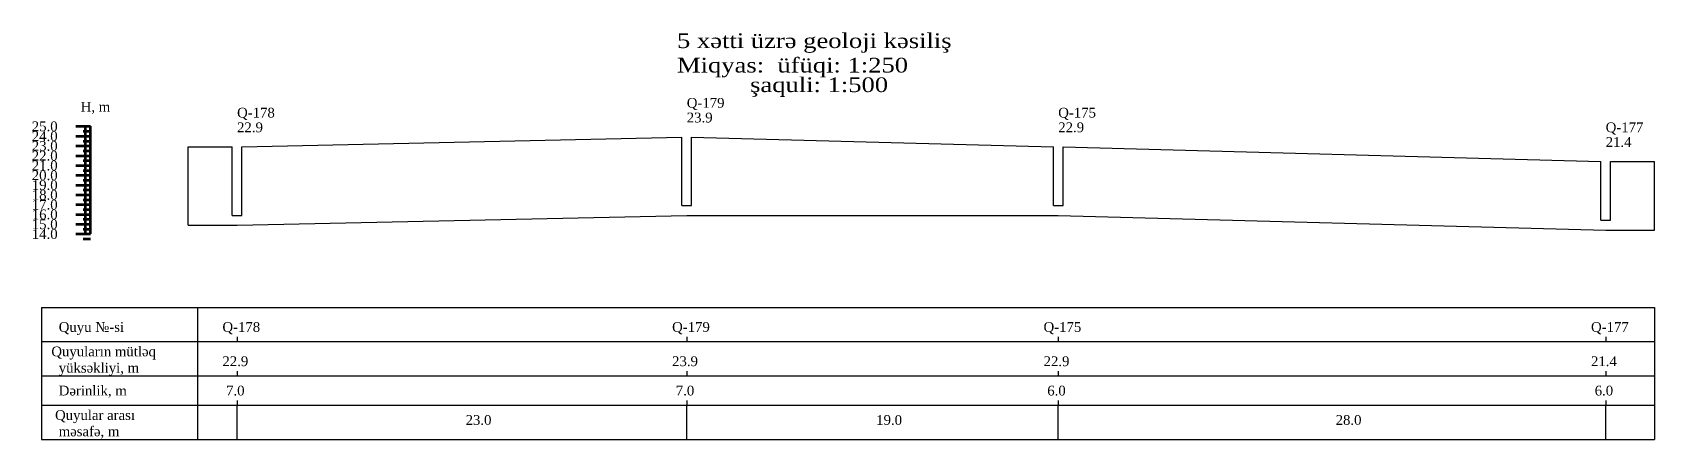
# Model space of a CAD drawing. Header units: metres. Extents: x -12 to 2972, y -44 to 382.
# Drawn here: x 1506.1 to 1838, y -44 to 39.2 of the extents above; entities that cross this region are included whole.
import ezdxf

# ---------------------------------------------------------------- set-up
doc = ezdxf.new("R2010")
doc.units = ezdxf.units.M
doc.styles.add('Times New Roman', font='Times New Roman')
doc.styles.add('Times New Roman_Bold', font='Times New Roman', dxfattribs={"width": 1.2})
doc.styles.add('TimesNewRoman_Bold', font='TimesNewRoman', dxfattribs={"width": 1.2})

msp = doc.modelspace()

# ---------------------------------------------------------------- linework, layer by layer
at = {"color": 7}
for p, q in [((1549, 15.8), (1639, 17.8)), ((1641, 17.8), (1715, 15.8)), ((1717, 15.8), (1827, 12.8)), ((1548, -0.2), (1640, 1.8)), ((1640, 1.8), (1716, 1.8)), ((1716, 1.8), (1828, -1.2))]:
    msp.add_line(p, q, dxfattribs=at)
at = {"color": 1}
for p, q in [((1639, 3.8), (1639, 17.8)), ((1641, 3.8), (1641, 17.8)), ((1547, 1.8), (1547, 15.8)), ((1549, 1.8), (1549, 15.8)), ((1715, 3.8), (1715, 15.8)), ((1717, 3.8), (1717, 15.8)), ((1827, 0.8), (1827, 12.8)), ((1829, 0.8), (1829, 12.8)), ((1639, 3.8), (1641, 3.8)), ((1715, 3.8), (1717, 3.8)), ((1547, 1.8), (1549, 1.8)), ((1827, 0.8), (1829, 0.8))]:
    msp.add_line(p, q, dxfattribs=at)
at = {"color": 7, "lineweight": 211}
for points in [[(1515, 20), (1518, 20)], [(1517, -2), (1517, 20)], [(1518, -2), (1518, 20)], [(1515, 18), (1518, 18)], [(1516.5, 19), (1518, 19)], [(1516.5, 17), (1518, 17)], [(1515, 16), (1518, 16)], [(1515, 14), (1518, 14)], [(1516.5, 15), (1518, 15)], [(1515, 12), (1518, 12)], [(1515, 10), (1518, 10)], [(1516.5, 13), (1518, 13)], [(1516.5, 11), (1518, 11)], [(1515, 8), (1518, 8)], [(1516.5, 9), (1518, 9)], [(1516.5, 7), (1518, 7)], [(1515, 6), (1518, 6)], [(1515, 4), (1518, 4)], [(1516.5, 5), (1518, 5)], [(1515, 2), (1518, 2)], [(1515, 0), (1518, 0)], [(1516.5, 3), (1518, 3)], [(1516.5, 1), (1518, 1)], [(1515, -2), (1518, -2)], [(1516.5, -1), (1518, -1)], [(1516.5, -3), (1518, -3)]]:
    msp.add_lwpolyline(points, dxfattribs=at)
at = {"layer": 'line_layer', "color": 7}
for p, q in [((1538, 15.8), (1547, 15.8)), ((1538, -0.2), (1538, 15.8)), ((1829, 12.8), (1838, 12.8)), ((1838, -1.2), (1838, 12.8)), ((1538, -0.2), (1548, -0.2)), ((1828, -1.2), (1838, -1.2)), ((1508, -17), (1838, -17)), ((1508, -17), (1508, -44)), ((1540, -44), (1540, -17)), ((1838, -17), (1838, -44)), ((1548, -23), (1548, -24)), ((1640, -23), (1640, -24)), ((1716, -23), (1716, -24)), ((1828, -23), (1828, -24)), ((1508, -24), (1838, -24)), ((1508, -31), (1838, -31)), ((1548, -30), (1548, -31)), ((1640, -30), (1640, -31)), ((1716, -30), (1716, -31)), ((1828, -30), (1828, -31)), ((1548, -36), (1548, -37)), ((1640, -36), (1640, -37)), ((1716, -36), (1716, -37)), ((1828, -36), (1828, -37)), ((1508, -37), (1838, -37)), ((1548, -44), (1548, -37)), ((1640, -44), (1640, -37)), ((1716, -44), (1716, -37)), ((1828, -44), (1828, -37)), ((1508, -44), (1838, -44))]:
    msp.add_line(p, q, dxfattribs=at)
at = {"layer": 'MyLayer', "color": 7, "lineweight": 211}
for p, q in [((1515, 20), (1518, 20)), ((1517, -2), (1517, 20)), ((1518, -2), (1518, 20)), ((1515, 18), (1518, 18)), ((1516.5, 19), (1518, 19)), ((1516.5, 17), (1518, 17)), ((1515, 16), (1518, 16)), ((1515, 14), (1518, 14)), ((1516.5, 15), (1518, 15)), ((1515, 12), (1518, 12)), ((1515, 10), (1518, 10)), ((1516.5, 13), (1518, 13)), ((1516.5, 11), (1518, 11)), ((1515, 8), (1518, 8)), ((1516.5, 9), (1518, 9)), ((1516.5, 7), (1518, 7)), ((1515, 6), (1518, 6)), ((1515, 4), (1518, 4)), ((1516.5, 5), (1518, 5)), ((1515, 2), (1518, 2)), ((1515, 0), (1518, 0)), ((1516.5, 3), (1518, 3)), ((1516.5, 1), (1518, 1)), ((1515, -2), (1518, -2)), ((1516.5, -1), (1518, -1)), ((1516.5, -3), (1518, -3))]:
    msp.add_line(p, q, dxfattribs=at)

# ---------------------------------------------------------------- texts
at = {"attachment_point": 1}
for s, insert, char_height, style in [('5 xətti üzrə geoloji kəsiliş', (1638, 39), 3, 'Times New Roman_Bold'), ('Miqyas:  üfüqi: 1:250', (1638, 34), 3, 'Times New Roman_Bold'), ('           şaquli: 1:500', (1638, 30), 3, 'TimesNewRoman_Bold'), ('H, m', (1516, 25), 2, 'Times New Roman'), ('Q-178', (1548, 23.8), 2, 'Times New Roman'), ('Q-179', (1640, 25.8), 2, 'Times New Roman'), ('Q-175', (1716, 23.8), 2, 'Times New Roman'), ('25.0', (1506, 21), 2, 'Times New Roman'), ('22.9', (1548, 20.8), 2, 'Times New Roman'), ('23.9', (1640, 22.8), 2, 'Times New Roman'), ('22.9', (1716, 20.8), 2, 'Times New Roman'), ('Q-177', (1828, 20.8), 2, 'Times New Roman'), ('24.0', (1506, 19), 2, 'Times New Roman'), ('23.0', (1506, 17), 2, 'Times New Roman'), ('21.4', (1828, 17.8), 2, 'Times New Roman'), ('22.0', (1506, 15), 2, 'Times New Roman'), ('21.0', (1506, 13), 2, 'Times New Roman'), ('20.0', (1506, 11), 2, 'Times New Roman'), ('19.0', (1506, 9), 2, 'Times New Roman'), ('18.0', (1506, 7), 2, 'Times New Roman'), ('17.0', (1506, 5), 2, 'Times New Roman'), ('16.0', (1506, 3), 2, 'Times New Roman'), ('15.0', (1506, 1), 2, 'Times New Roman'), ('14.0', (1506, -1), 2, 'Times New Roman'), ('  Quyu №-si', (1510, -20), 2, 'Times New Roman'), ('Q-178', (1545, -20), 2, 'Times New Roman'), ('Q-179', (1637, -20), 2, 'Times New Roman'), ('Q-175', (1713, -20), 2, 'Times New Roman'), ('Q-177', (1825, -20), 2, 'Times New Roman'), ('Quyuların mütləq\\P  yüksəkliyi, m', (1510, -25), 2, 'Times New Roman'), ('22.9', (1545, -27), 2, 'Times New Roman'), ('23.9', (1637, -27), 2, 'Times New Roman'), ('22.9', (1713, -27), 2, 'Times New Roman'), ('21.4', (1825, -27), 2, 'Times New Roman'), ('  Dərinlik, m', (1510, -33), 2, 'Times New Roman'), (' 7.0', (1545, -33), 2, 'Times New Roman'), (' 7.0', (1637, -33), 2, 'Times New Roman'), (' 6.0', (1713, -33), 2, 'Times New Roman'), (' 6.0', (1825, -33), 2, 'Times New Roman'), (' Quyular arası\\P  məsafə, m', (1510, -38), 2, 'Times New Roman'), (' 23.0', (1594, -39), 2, 'Times New Roman'), (' 19.0', (1678, -39), 2, 'Times New Roman'), (' 28.0', (1772, -39), 2, 'Times New Roman')]:
    msp.add_mtext(s, dxfattribs=dict(at, insert=insert, char_height=char_height, style=style))

doc.saveas('drawing.dxf')
